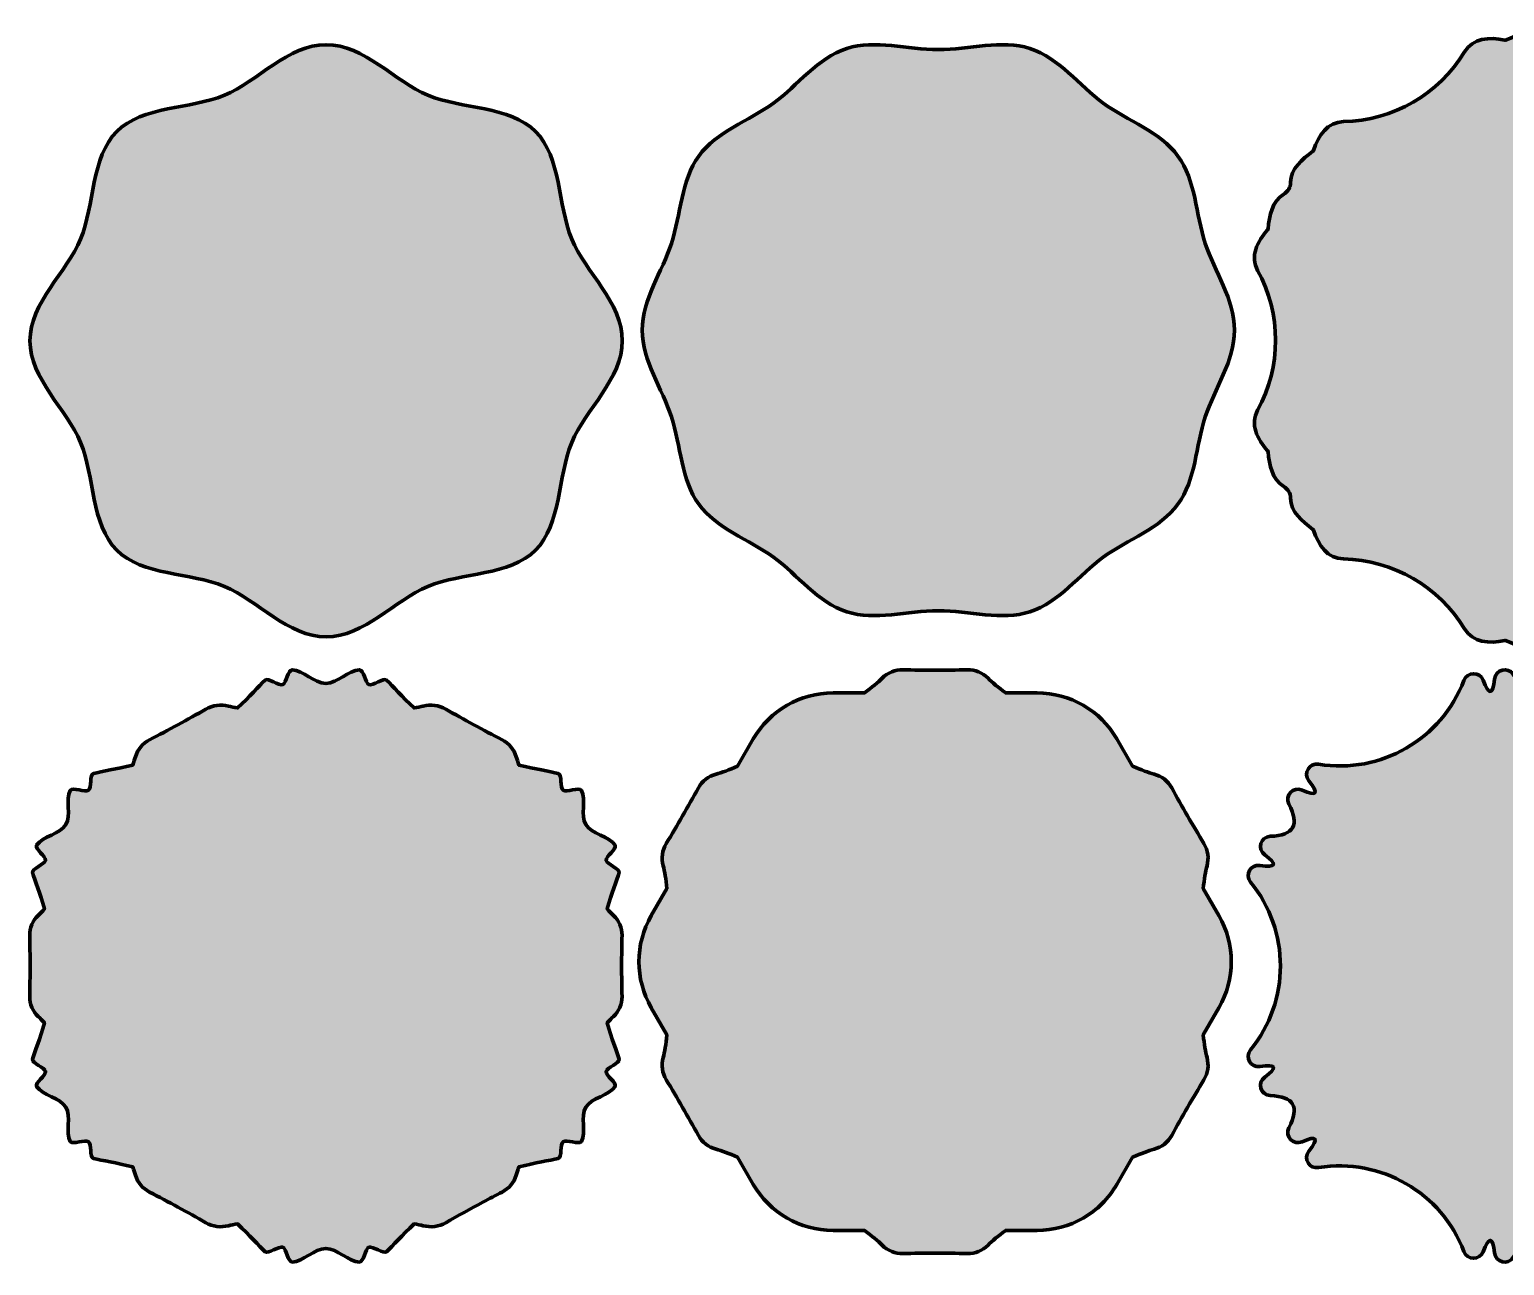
# Model space of a CAD drawing. Header units: inches. Extents: x 0 to 24.5, y 0.1 to 24.5.
# Drawn here: x -0.02 to 9.85, y 12.08 to 20.35 of the extents above; entities that cross this region are included whole.
import ezdxf

# ---------------------------------------------------------------- set-up
doc = ezdxf.new("R2010")
doc.units = ezdxf.units.IN
doc.header["$MEASUREMENT"] = 0
doc.layers.add('Layer 1', color=7, linetype='Continuous')

msp = doc.modelspace()

# ---------------------------------------------------------------- hatches: boundary and pattern name
at = {"layer": 'Layer 1', "true_color": 0xe6e7e8}
h = msp.add_hatch(color=254, dxfattribs=at)
h.dxf.hatch_style = 2
edge = h.paths.add_edge_path()
edge.add_spline(control_points=[(11.1058, 16.6961), (10.9535, 16.6151), (10.8231, 16.4938), (10.7312, 16.3419), (10.676, 16.2507), (10.5677, 16.2424), (10.4634, 16.2643), (10.4612, 16.2648), (10.4592, 16.2646), (10.4572, 16.2638), (10.3719, 16.2289), (10.283, 16.1933), (10.2025, 16.238), (10.1718, 16.255), (10.1413, 16.255), (10.1105, 16.238), (10.03, 16.1933), (9.941, 16.2289), (9.8558, 16.2638), (9.8538, 16.2646), (9.8518, 16.2648), (9.8496, 16.2643), (9.7453, 16.2424), (9.6371, 16.2507), (9.5819, 16.3419), (9.41, 16.6259), (9.1034, 16.8029), (8.7716, 16.8098), (8.665, 16.812), (8.6036, 16.9017), (8.5704, 17.003), (8.5696, 17.0052), (8.5684, 17.0069), (8.5666, 17.0082), (8.4926, 17.0628), (8.4188, 17.1239), (8.4172, 17.2158), (8.4166, 17.2508), (8.4014, 17.2771), (8.3714, 17.2951), (8.2925, 17.3425), (8.2766, 17.4369), (8.2663, 17.5283), (8.2661, 17.5305), (8.2652, 17.5325), (8.2637, 17.5342), (8.1924, 17.6136), (8.1456, 17.7116), (8.197, 17.8051), (8.3569, 18.0958), (8.3569, 18.4499), (8.197, 18.7407), (8.1455, 18.8342), (8.1924, 18.9322), (8.2637, 19.0116), (8.2652, 19.0133), (8.2661, 19.0153), (8.2663, 19.0175), (8.2766, 19.1089), (8.2925, 19.2033), (8.3714, 19.2507), (8.4014, 19.2686), (8.4166, 19.295), (8.4172, 19.33), (8.4188, 19.4219), (8.4926, 19.4829), (8.5666, 19.5375), (8.5684, 19.5389), (8.5696, 19.5406), (8.5704, 19.5428), (8.6036, 19.6441), (8.665, 19.7337), (8.7716, 19.736), (9.1034, 19.7429), (9.41, 19.9199), (9.5819, 20.2038), (9.6371, 20.2951), (9.7453, 20.3034), (9.8496, 20.2815), (9.8518, 20.281), (9.8538, 20.2812), (9.8558, 20.282), (9.941, 20.3168), (10.03, 20.3525), (10.1105, 20.3078), (10.1413, 20.2908), (10.1718, 20.2908), (10.2025, 20.3078), (10.283, 20.3525), (10.3719, 20.3168), (10.4572, 20.282), (10.4592, 20.2812), (10.4612, 20.281), (10.4634, 20.2815), (10.5677, 20.3034), (10.6759, 20.2951), (10.7312, 20.2038), (10.903, 19.9199), (11.2096, 19.7429), (11.5414, 19.736), (11.648, 19.7337), (11.7095, 19.6441), (11.7427, 19.5428), (11.7434, 19.5406), (11.7446, 19.5389), (11.7465, 19.5375), (11.8205, 19.4829), (11.8943, 19.4219), (11.8958, 19.33), (11.8964, 19.2949), (11.9115, 19.2686), (11.9417, 19.2507), (12.0205, 19.2033), (12.0364, 19.1089), (12.0467, 19.0175), (12.0469, 19.0153), (12.0478, 19.0133), (12.0494, 19.0116), (12.1205, 18.9322), (12.1674, 18.8342), (12.116, 18.7407), (11.9561, 18.4499), (11.9561, 18.0958), (12.116, 17.8051), (12.1674, 17.7116), (12.1205, 17.6136), (12.0494, 17.5342), (12.0478, 17.5325), (12.0469, 17.5305), (12.0467, 17.5283), (12.0364, 17.4369), (12.0205, 17.3425), (11.9417, 17.2951), (11.9116, 17.2771), (11.8964, 17.2508), (11.8958, 17.2158), (11.8943, 17.1239), (11.8205, 17.0628), (11.7465, 17.0082), (11.7446, 17.0069), (11.7434, 17.0052), (11.7427, 17.003), (11.7095, 16.9017), (11.648, 16.812), (11.5414, 16.8098), (11.3871, 16.8066), (11.2382, 16.7666), (11.1058, 16.6961)], knot_values=[0, 0, 0, 0, 0.013889, 0.013889, 0.013889, 0.027778, 0.027778, 0.027778, 0.041667, 0.041667, 0.041667, 0.055556, 0.055556, 0.055556, 0.069444, 0.069444, 0.069444, 0.083333, 0.083333, 0.083333, 0.097222, 0.097222, 0.097222, 0.111111, 0.111111, 0.111111, 0.125, 0.125, 0.125, 0.138889, 0.138889, 0.138889, 0.152778, 0.152778, 0.152778, 0.166667, 0.166667, 0.166667, 0.180556, 0.180556, 0.180556, 0.194444, 0.194444, 0.194444, 0.208333, 0.208333, 0.208333, 0.222222, 0.222222, 0.222222, 0.236111, 0.236111, 0.236111, 0.25, 0.25, 0.25, 0.263889, 0.263889, 0.263889, 0.277778, 0.277778, 0.277778, 0.291667, 0.291667, 0.291667, 0.305556, 0.305556, 0.305556, 0.319444, 0.319444, 0.319444, 0.333333, 0.333333, 0.333333, 0.347222, 0.347222, 0.347222, 0.361111, 0.361111, 0.361111, 0.375, 0.375, 0.375, 0.388889, 0.388889, 0.388889, 0.402778, 0.402778, 0.402778, 0.416667, 0.416667, 0.416667, 0.430556, 0.430556, 0.430556, 0.444444, 0.444444, 0.444444, 0.458333, 0.458333, 0.458333, 0.472222, 0.472222, 0.472222, 0.486111, 0.486111, 0.486111, 0.5, 0.5, 0.5, 0.513889, 0.513889, 0.513889, 0.527778, 0.527778, 0.527778, 0.541667, 0.541667, 0.541667, 0.555556, 0.555556, 0.555556, 0.569444, 0.569444, 0.569444, 0.583333, 0.583333, 0.583333, 0.597222, 0.597222, 0.597222, 0.611111, 0.611111, 0.611111, 0.625, 0.625, 0.625, 0.638889, 0.638889, 0.638889, 0.652778, 0.652778, 0.652778, 0.666667, 0.666667, 0.666667, 0.680556, 0.680556, 0.680556, 0.680556], degree=3, periodic=0)
edge.add_line((11.1058, 16.6961), (11.1058, 16.6961))
h = msp.add_hatch(color=254, dxfattribs=at)
h.dxf.hatch_style = 2
edge = h.paths.add_edge_path()
edge.add_spline(control_points=[(1.9657, 16.2885), (1.7108, 16.2885), (1.5068, 16.5347), (1.2851, 16.6266), (1.0554, 16.7219), (0.7379, 16.6957), (0.5648, 16.8688), (0.3916, 17.0419), (0.4178, 17.3595), (0.3226, 17.5892), (0.2306, 17.8108), (-0.0155, 18.0149), (-0.0155, 18.2697), (-0.0155, 18.5246), (0.2306, 18.7287), (0.3226, 18.9503), (0.4178, 19.18), (0.3917, 19.4975), (0.5648, 19.6707), (0.7379, 19.8438), (1.0554, 19.8176), (1.2851, 19.9129), (1.5068, 20.0047), (1.7108, 20.2509), (1.9657, 20.2509), (2.2206, 20.2509), (2.4247, 20.0048), (2.6462, 19.9129), (2.876, 19.8176), (3.1935, 19.8438), (3.3666, 19.6706), (3.5398, 19.4975), (3.5136, 19.18), (3.6089, 18.9503), (3.7007, 18.7287), (3.9469, 18.5246), (3.9469, 18.2697), (3.9469, 18.0149), (3.7007, 17.8108), (3.6089, 17.5892), (3.5135, 17.3594), (3.5398, 17.0419), (3.3666, 16.8688), (3.1935, 16.6957), (2.876, 16.7219), (2.6462, 16.6266), (2.4247, 16.5347), (2.2206, 16.2885), (1.9657, 16.2885)], knot_values=[0, 0, 0, 0, 0.013889, 0.013889, 0.013889, 0.027778, 0.027778, 0.027778, 0.041667, 0.041667, 0.041667, 0.055556, 0.055556, 0.055556, 0.069444, 0.069444, 0.069444, 0.083333, 0.083333, 0.083333, 0.097222, 0.097222, 0.097222, 0.111111, 0.111111, 0.111111, 0.125, 0.125, 0.125, 0.138889, 0.138889, 0.138889, 0.152778, 0.152778, 0.152778, 0.166667, 0.166667, 0.166667, 0.180556, 0.180556, 0.180556, 0.194444, 0.194444, 0.194444, 0.208333, 0.208333, 0.208333, 0.222222, 0.222222, 0.222222, 0.222222], degree=3, periodic=0)
edge.add_line((1.9657, 16.2885), (1.9657, 16.2885))
h = msp.add_hatch(color=254, dxfattribs=at)
h.dxf.hatch_style = 2
edge = h.paths.add_edge_path()
edge.add_spline(control_points=[(6.6735, 16.4563), (6.4857, 16.3953), (6.2692, 16.464), (6.0611, 16.464), (5.853, 16.464), (5.6365, 16.3953), (5.4487, 16.4563), (5.2541, 16.5194), (5.1198, 16.7045), (4.9578, 16.8223), (4.7942, 16.9414), (4.5772, 17.0127), (4.4581, 17.1764), (4.3403, 17.3383), (4.3387, 17.5661), (4.2755, 17.7608), (4.2146, 17.9485), (4.0799, 18.1328), (4.0799, 18.341), (4.0799, 18.5491), (4.2146, 18.7334), (4.2755, 18.9212), (4.3387, 19.1158), (4.3403, 19.3436), (4.4582, 19.5056), (4.5772, 19.6692), (4.7942, 19.7405), (4.9578, 19.8596), (5.1198, 19.9775), (5.2541, 20.1625), (5.4487, 20.2257), (5.6365, 20.2867), (5.853, 20.2179), (6.0611, 20.2179), (6.2692, 20.2179), (6.4857, 20.2867), (6.6735, 20.2257), (6.8681, 20.1625), (7.0024, 19.9775), (7.1644, 19.8596), (7.328, 19.7405), (7.545, 19.6692), (7.6641, 19.5056), (7.7819, 19.3436), (7.7835, 19.1158), (7.8467, 18.9212), (7.9077, 18.7334), (8.0423, 18.5491), (8.0423, 18.341), (8.0423, 18.1328), (7.9077, 17.9485), (7.8467, 17.7608), (7.7835, 17.5661), (7.7819, 17.3383), (7.664, 17.1764), (7.545, 17.0127), (7.328, 16.9413), (7.1644, 16.8223), (7.0024, 16.7045), (6.8681, 16.5194), (6.6735, 16.4563)], knot_values=[0, 0, 0, 0, 0.013889, 0.013889, 0.013889, 0.027778, 0.027778, 0.027778, 0.041667, 0.041667, 0.041667, 0.055556, 0.055556, 0.055556, 0.069444, 0.069444, 0.069444, 0.083333, 0.083333, 0.083333, 0.097222, 0.097222, 0.097222, 0.111111, 0.111111, 0.111111, 0.125, 0.125, 0.125, 0.138889, 0.138889, 0.138889, 0.152778, 0.152778, 0.152778, 0.166667, 0.166667, 0.166667, 0.180556, 0.180556, 0.180556, 0.194444, 0.194444, 0.194444, 0.208333, 0.208333, 0.208333, 0.222222, 0.222222, 0.222222, 0.236111, 0.236111, 0.236111, 0.25, 0.25, 0.25, 0.263889, 0.263889, 0.263889, 0.277778, 0.277778, 0.277778, 0.277778], degree=3, periodic=0)
edge.add_line((6.6735, 16.4563), (6.6735, 16.4563))
h = msp.add_hatch(color=254, dxfattribs=at)
h.dxf.hatch_style = 2
edge = h.paths.add_edge_path()
edge.add_spline(control_points=[(10.8732, 12.6302), (10.7009, 12.5307), (10.5619, 12.3736), (10.4869, 12.1765), (10.4644, 12.1175), (10.3823, 12.1165), (10.3589, 12.1752), (10.3182, 12.2778), (10.2935, 12.2755), (10.2821, 12.1676), (10.2752, 12.103), (10.1912, 12.0828), (10.1564, 12.1376), (10.0711, 12.2712), (9.9926, 12.2712), (9.9074, 12.1376), (9.8725, 12.0828), (9.7885, 12.103), (9.7817, 12.1676), (9.7703, 12.2755), (9.7456, 12.2778), (9.7048, 12.1752), (9.6815, 12.1165), (9.5993, 12.1175), (9.5768, 12.1765), (9.427, 12.5706), (9.0209, 12.8051), (8.6047, 12.7377), (8.5423, 12.7277), (8.5004, 12.7983), (8.5395, 12.8479), (8.608, 12.9345), (8.5937, 12.9549), (8.4945, 12.9109), (8.4352, 12.8846), (8.3758, 12.9472), (8.4057, 13.0048), (8.4788, 13.1453), (8.4397, 13.213), (8.2816, 13.22), (8.2166, 13.2228), (8.1921, 13.3055), (8.2445, 13.3438), (8.3323, 13.4078), (8.3218, 13.4303), (8.2126, 13.4143), (8.15, 13.4052), (8.1098, 13.4768), (8.1498, 13.5258), (8.4161, 13.8527), (8.4161, 14.3216), (8.1498, 14.6484), (8.1098, 14.6974), (8.15, 14.7691), (8.2126, 14.7599), (8.3218, 14.7439), (8.3323, 14.7665), (8.2445, 14.8304), (8.1921, 14.8687), (8.2166, 14.9514), (8.2816, 14.9543), (8.4397, 14.9612), (8.4788, 15.029), (8.4057, 15.1695), (8.3758, 15.227), (8.4352, 15.2897), (8.4945, 15.2634), (8.5937, 15.2194), (8.608, 15.2397), (8.5395, 15.3264), (8.5004, 15.3759), (8.5423, 15.4466), (8.6047, 15.4365), (9.0209, 15.3692), (9.427, 15.6037), (9.5768, 15.9977), (9.5993, 16.0568), (9.6815, 16.0578), (9.7048, 15.9991), (9.7456, 15.8965), (9.7703, 15.8987), (9.7817, 16.0067), (9.7885, 16.0713), (9.8725, 16.0914), (9.9074, 16.0367), (9.9926, 15.9031), (10.0711, 15.9031), (10.1564, 16.0367), (10.1912, 16.0914), (10.2752, 16.0713), (10.2821, 16.0067), (10.2935, 15.8987), (10.3183, 15.8965), (10.3589, 15.9991), (10.3823, 16.0578), (10.4644, 16.0568), (10.4869, 15.9977), (10.6368, 15.6037), (11.0429, 15.3692), (11.4591, 15.4365), (11.5214, 15.4466), (11.5634, 15.3759), (11.5242, 15.3264), (11.4558, 15.2397), (11.47, 15.2194), (11.5692, 15.2634), (11.6287, 15.2897), (11.688, 15.227), (11.658, 15.1695), (11.5849, 15.029), (11.6241, 14.9612), (11.7823, 14.9543), (11.8471, 14.9514), (11.8717, 14.8687), (11.8192, 14.8304), (11.7315, 14.7665), (11.742, 14.7439), (11.8513, 14.7599), (11.9138, 14.7691), (11.9539, 14.6974), (11.9141, 14.6484), (11.6476, 14.3216), (11.6476, 13.8527), (11.9141, 13.5258), (11.9539, 13.4768), (11.9138, 13.4052), (11.8513, 13.4143), (11.742, 13.4303), (11.7315, 13.4078), (11.8192, 13.3438), (11.8717, 13.3055), (11.8471, 13.2228), (11.7823, 13.22), (11.6242, 13.213), (11.5849, 13.1453), (11.658, 13.0048), (11.688, 12.9472), (11.6287, 12.8846), (11.5692, 12.9109), (11.47, 12.9549), (11.4558, 12.9345), (11.5242, 12.8479), (11.5634, 12.7983), (11.5214, 12.7277), (11.4591, 12.7377), (11.251, 12.7714), (11.0454, 12.7296), (10.8732, 12.6302)], knot_values=[0, 0, 0, 0, 0.013889, 0.013889, 0.013889, 0.027778, 0.027778, 0.027778, 0.041667, 0.041667, 0.041667, 0.055556, 0.055556, 0.055556, 0.069444, 0.069444, 0.069444, 0.083333, 0.083333, 0.083333, 0.097222, 0.097222, 0.097222, 0.111111, 0.111111, 0.111111, 0.125, 0.125, 0.125, 0.138889, 0.138889, 0.138889, 0.152778, 0.152778, 0.152778, 0.166667, 0.166667, 0.166667, 0.180556, 0.180556, 0.180556, 0.194444, 0.194444, 0.194444, 0.208333, 0.208333, 0.208333, 0.222222, 0.222222, 0.222222, 0.236111, 0.236111, 0.236111, 0.25, 0.25, 0.25, 0.263889, 0.263889, 0.263889, 0.277778, 0.277778, 0.277778, 0.291667, 0.291667, 0.291667, 0.305556, 0.305556, 0.305556, 0.319444, 0.319444, 0.319444, 0.333333, 0.333333, 0.333333, 0.347222, 0.347222, 0.347222, 0.361111, 0.361111, 0.361111, 0.375, 0.375, 0.375, 0.388889, 0.388889, 0.388889, 0.402778, 0.402778, 0.402778, 0.416667, 0.416667, 0.416667, 0.430556, 0.430556, 0.430556, 0.444444, 0.444444, 0.444444, 0.458333, 0.458333, 0.458333, 0.472222, 0.472222, 0.472222, 0.486111, 0.486111, 0.486111, 0.5, 0.5, 0.5, 0.513889, 0.513889, 0.513889, 0.527778, 0.527778, 0.527778, 0.541667, 0.541667, 0.541667, 0.555556, 0.555556, 0.555556, 0.569444, 0.569444, 0.569444, 0.583333, 0.583333, 0.583333, 0.597222, 0.597222, 0.597222, 0.611111, 0.611111, 0.611111, 0.625, 0.625, 0.625, 0.638889, 0.638889, 0.638889, 0.652778, 0.652778, 0.652778, 0.666667, 0.666667, 0.666667, 0.680556, 0.680556, 0.680556, 0.680556], degree=3, periodic=0)
edge.add_line((10.8732, 12.6302), (10.8732, 12.6302))
h = msp.add_hatch(color=254, dxfattribs=at)
h.dxf.hatch_style = 2
edge = h.paths.add_edge_path()
edge.add_spline(control_points=[(3.0148, 12.5067), (3.0577, 12.5296), (3.1005, 12.5522), (3.1429, 12.574), (3.1895, 12.5979), (3.223, 12.6388), (3.2365, 12.6872), (3.2411, 12.7035), (3.2476, 12.7224), (3.2557, 12.743), (3.3649, 12.7695), (3.4601, 12.7852), (3.5188, 12.7997), (3.5454, 12.8063), (3.5293, 12.8954), (3.5506, 12.911), (3.5718, 12.9266), (3.6596, 12.8901), (3.6729, 12.9129), (3.7085, 12.9741), (3.664, 13.0799), (3.702, 13.1419), (3.7401, 13.2039), (3.8595, 13.2205), (3.8981, 13.2802), (3.9124, 13.3024), (3.835, 13.3557), (3.8386, 13.3809), (3.8423, 13.406), (3.9323, 13.4374), (3.925, 13.4624), (3.909, 13.5175), (3.8759, 13.6031), (3.8457, 13.7054), (3.8606, 13.7222), (3.8747, 13.737), (3.8874, 13.7488), (3.9251, 13.784), (3.946, 13.8317), (3.9448, 13.8816), (3.9415, 14.0163), (3.9415, 14.158), (3.9448, 14.2927), (3.946, 14.3426), (3.9251, 14.3902), (3.8874, 14.4254), (3.8747, 14.4372), (3.8606, 14.452), (3.8457, 14.4689), (3.8759, 14.5713), (3.909, 14.6567), (3.925, 14.7119), (3.9323, 14.7369), (3.8423, 14.7684), (3.8386, 14.7934), (3.835, 14.8185), (3.9124, 14.8719), (3.8981, 14.8941), (3.8595, 14.9537), (3.7401, 14.9704), (3.702, 15.0324), (3.664, 15.0944), (3.7085, 15.2001), (3.6729, 15.2614), (3.6596, 15.2842), (3.5718, 15.2477), (3.5506, 15.2633), (3.5293, 15.2788), (3.5454, 15.3679), (3.5188, 15.3746), (3.4601, 15.389), (3.3649, 15.4048), (3.2557, 15.4312), (3.2477, 15.4519), (3.2411, 15.4708), (3.2365, 15.4871), (3.223, 15.5354), (3.1895, 15.5763), (3.1429, 15.6003), (3.0176, 15.6648), (2.8874, 15.7357), (2.7654, 15.8056), (2.72, 15.8316), (2.6657, 15.8385), (2.6144, 15.8253), (2.5972, 15.8209), (2.5765, 15.8168), (2.5535, 15.813), (2.4746, 15.8888), (2.4125, 15.9586), (2.3698, 15.9992), (2.3505, 16.0176), (2.2766, 15.9599), (2.2517, 15.9696), (2.2268, 15.9791), (2.2166, 16.0689), (2.1891, 16.0684), (2.1148, 16.0667), (2.0397, 15.9776), (1.9635, 15.9776), (1.8874, 15.9776), (1.8123, 16.0667), (1.738, 16.0684), (1.7105, 16.0689), (1.7003, 15.9791), (1.6754, 15.9696), (1.6505, 15.9599), (1.5766, 16.0176), (1.5573, 15.9992), (1.5146, 15.9586), (1.4525, 15.8888), (1.3736, 15.813), (1.3506, 15.8168), (1.3299, 15.8209), (1.3127, 15.8253), (1.2614, 15.8385), (1.2071, 15.8316), (1.1617, 15.8056), (1.0397, 15.7357), (0.9095, 15.6648), (0.7842, 15.6003), (0.7376, 15.5763), (0.7041, 15.5354), (0.6906, 15.4871), (0.686, 15.4708), (0.6795, 15.4519), (0.6714, 15.4312), (0.5622, 15.4048), (0.467, 15.389), (0.4084, 15.3746), (0.3817, 15.3679), (0.3978, 15.2788), (0.3765, 15.2633), (0.3553, 15.2477), (0.2675, 15.2842), (0.2542, 15.2614), (0.2187, 15.2001), (0.2631, 15.0945), (0.2251, 15.0324), (0.1871, 14.9704), (0.0676, 14.9537), (0.0291, 14.8941), (0.0147, 14.8719), (0.0922, 14.8185), (0.0885, 14.7934), (0.0848, 14.7684), (-0.0052, 14.7369), (0.0021, 14.7119), (0.0181, 14.6567), (0.0512, 14.5713), (0.0815, 14.4689), (0.0665, 14.452), (0.0524, 14.4372), (0.0398, 14.4254), (0.0021, 14.3903), (-0.0188, 14.3427), (-0.0176, 14.2927), (-0.0143, 14.158), (-0.0143, 14.0163), (-0.0176, 13.8816), (-0.0188, 13.8317), (0.0021, 13.784), (0.0398, 13.7488), (0.0524, 13.737), (0.0665, 13.7222), (0.0815, 13.7054), (0.0512, 13.6031), (0.0181, 13.5175), (0.0021, 13.4624), (-0.0052, 13.4374), (0.0848, 13.406), (0.0885, 13.3809), (0.0922, 13.3558), (0.0147, 13.3024), (0.0291, 13.2802), (0.0676, 13.2205), (0.1871, 13.204), (0.2251, 13.1419), (0.2631, 13.0799), (0.2187, 12.9741), (0.2542, 12.9129), (0.2675, 12.8901), (0.3553, 12.9266), (0.3765, 12.911), (0.3978, 12.8954), (0.3817, 12.8063), (0.4084, 12.7997), (0.467, 12.7852), (0.5622, 12.7695), (0.6714, 12.743), (0.6795, 12.7224), (0.686, 12.7035), (0.6906, 12.6872), (0.7041, 12.6388), (0.7376, 12.5979), (0.7842, 12.574), (0.9095, 12.5094), (1.0397, 12.4386), (1.1617, 12.3687), (1.2071, 12.3427), (1.2614, 12.3357), (1.3127, 12.349), (1.3299, 12.3534), (1.3506, 12.3575), (1.3736, 12.3613), (1.4525, 12.2854), (1.5146, 12.2157), (1.5573, 12.1751), (1.5766, 12.1567), (1.6505, 12.2143), (1.6754, 12.2048), (1.7003, 12.1951), (1.7105, 12.1053), (1.738, 12.1059), (1.8123, 12.1075), (1.8874, 12.1966), (1.9635, 12.1966), (2.0397, 12.1966), (2.1148, 12.1075), (2.1891, 12.1059), (2.2166, 12.1053), (2.2268, 12.1951), (2.2517, 12.2048), (2.2766, 12.2143), (2.3505, 12.1567), (2.3698, 12.1751), (2.4125, 12.2157), (2.4746, 12.2854), (2.5535, 12.3613), (2.5765, 12.3575), (2.5972, 12.3534), (2.6144, 12.349), (2.6657, 12.3357), (2.72, 12.3427), (2.7654, 12.3687), (2.8462, 12.415), (2.9306, 12.4617), (3.0148, 12.5067)], knot_values=[0, 0, 0, 0, 0.013889, 0.013889, 0.013889, 0.027778, 0.027778, 0.027778, 0.041667, 0.041667, 0.041667, 0.055556, 0.055556, 0.055556, 0.069444, 0.069444, 0.069444, 0.083333, 0.083333, 0.083333, 0.097222, 0.097222, 0.097222, 0.111111, 0.111111, 0.111111, 0.125, 0.125, 0.125, 0.138889, 0.138889, 0.138889, 0.152778, 0.152778, 0.152778, 0.166667, 0.166667, 0.166667, 0.180556, 0.180556, 0.180556, 0.194444, 0.194444, 0.194444, 0.208333, 0.208333, 0.208333, 0.222222, 0.222222, 0.222222, 0.236111, 0.236111, 0.236111, 0.25, 0.25, 0.25, 0.263889, 0.263889, 0.263889, 0.277778, 0.277778, 0.277778, 0.291667, 0.291667, 0.291667, 0.305556, 0.305556, 0.305556, 0.319444, 0.319444, 0.319444, 0.333333, 0.333333, 0.333333, 0.347222, 0.347222, 0.347222, 0.361111, 0.361111, 0.361111, 0.375, 0.375, 0.375, 0.388889, 0.388889, 0.388889, 0.402778, 0.402778, 0.402778, 0.416667, 0.416667, 0.416667, 0.430556, 0.430556, 0.430556, 0.444444, 0.444444, 0.444444, 0.458333, 0.458333, 0.458333, 0.472222, 0.472222, 0.472222, 0.486111, 0.486111, 0.486111, 0.5, 0.5, 0.5, 0.513889, 0.513889, 0.513889, 0.527778, 0.527778, 0.527778, 0.541667, 0.541667, 0.541667, 0.555556, 0.555556, 0.555556, 0.569444, 0.569444, 0.569444, 0.583333, 0.583333, 0.583333, 0.597222, 0.597222, 0.597222, 0.611111, 0.611111, 0.611111, 0.625, 0.625, 0.625, 0.638889, 0.638889, 0.638889, 0.652778, 0.652778, 0.652778, 0.666667, 0.666667, 0.666667, 0.680556, 0.680556, 0.680556, 0.694444, 0.694444, 0.694444, 0.708333, 0.708333, 0.708333, 0.722222, 0.722222, 0.722222, 0.736111, 0.736111, 0.736111, 0.75, 0.75, 0.75, 0.763889, 0.763889, 0.763889, 0.777778, 0.777778, 0.777778, 0.791667, 0.791667, 0.791667, 0.805556, 0.805556, 0.805556, 0.819444, 0.819444, 0.819444, 0.833333, 0.833333, 0.833333, 0.847222, 0.847222, 0.847222, 0.861111, 0.861111, 0.861111, 0.875, 0.875, 0.875, 0.888889, 0.888889, 0.888889, 0.902778, 0.902778, 0.902778, 0.916667, 0.916667, 0.916667, 0.930556, 0.930556, 0.930556, 0.944444, 0.944444, 0.944444, 0.958333, 0.958333, 0.958333, 0.972222, 0.972222, 0.972222, 0.986111, 0.986111, 0.986111, 1, 1, 1, 1.013889, 1.013889, 1.013889, 1.027778, 1.027778, 1.027778, 1.041667, 1.041667, 1.041667, 1.055556, 1.055556, 1.055556, 1.069444, 1.069444, 1.069444, 1.083333, 1.083333, 1.083333, 1.097222, 1.097222, 1.097222, 1.097222], degree=3, periodic=0)
edge.add_line((3.0148, 12.5067), (3.0148, 12.5067))
h = msp.add_hatch(color=254, dxfattribs=at)
h.dxf.hatch_style = 2
edge = h.paths.add_edge_path()
edge.add_spline(control_points=[(7.0298, 12.3998), (7.1219, 12.453), (7.2002, 12.53), (7.2553, 12.6252), (7.2553, 12.6252), (7.3604, 12.8074), (7.3604, 12.8074), (7.4177, 12.8325), (7.4671, 12.8511), (7.5044, 12.8609), (7.555, 12.8743), (7.5978, 12.9073), (7.6229, 12.9533), (7.6905, 13.0768), (7.7645, 13.205), (7.8377, 13.3253), (7.865, 13.37), (7.8722, 13.4236), (7.8583, 13.4741), (7.8482, 13.5113), (7.8397, 13.5634), (7.8328, 13.6255), (7.8328, 13.6255), (7.9379, 13.8077), (7.9379, 13.8077), (8.048, 13.9983), (8.048, 14.233), (7.9379, 14.4235), (7.9379, 14.4235), (7.8328, 14.6057), (7.8328, 14.6057), (7.8397, 14.6679), (7.8482, 14.72), (7.8583, 14.7572), (7.8722, 14.8077), (7.865, 14.8612), (7.8377, 14.906), (7.7645, 15.0262), (7.6905, 15.1544), (7.6229, 15.278), (7.5978, 15.324), (7.555, 15.357), (7.5044, 15.3703), (7.4671, 15.3801), (7.4177, 15.3988), (7.3604, 15.4238), (7.3604, 15.4238), (7.2553, 15.606), (7.2553, 15.606), (7.1452, 15.7966), (6.942, 15.9139), (6.7219, 15.9139), (6.7219, 15.9139), (6.5116, 15.9139), (6.5116, 15.9139), (6.4613, 15.951), (6.4205, 15.9843), (6.3933, 16.0118), (6.3565, 16.0489), (6.3067, 16.0695), (6.2544, 16.0683), (6.1135, 16.0651), (5.9651, 16.0651), (5.8241, 16.0683), (5.7718, 16.0695), (5.722, 16.0489), (5.6852, 16.0118), (5.6581, 15.9843), (5.6172, 15.951), (5.567, 15.9139), (5.567, 15.9139), (5.3565, 15.9139), (5.3565, 15.9139), (5.1365, 15.9139), (4.9332, 15.7966), (4.8233, 15.606), (4.8233, 15.606), (4.7181, 15.4238), (4.7181, 15.4238), (4.6608, 15.3988), (4.6114, 15.3801), (4.5742, 15.3703), (4.5235, 15.357), (4.4807, 15.324), (4.4555, 15.278), (4.388, 15.1544), (4.3139, 15.0262), (4.2408, 14.906), (4.2135, 14.8612), (4.2063, 14.8077), (4.2201, 14.7572), (4.2302, 14.72), (4.2388, 14.6679), (4.2457, 14.6057), (4.2457, 14.6057), (4.1405, 14.4235), (4.1405, 14.4235), (4.0305, 14.233), (4.0305, 13.9983), (4.1405, 13.8077), (4.1405, 13.8077), (4.2457, 13.6255), (4.2457, 13.6255), (4.2388, 13.5634), (4.2302, 13.5113), (4.2201, 13.4741), (4.2063, 13.4236), (4.2135, 13.37), (4.2408, 13.3253), (4.3139, 13.205), (4.388, 13.0768), (4.4555, 12.9533), (4.4807, 12.9073), (4.5235, 12.8743), (4.5742, 12.8609), (4.6114, 12.8511), (4.6608, 12.8325), (4.7181, 12.8074), (4.7181, 12.8074), (4.8233, 12.6252), (4.8233, 12.6252), (4.9332, 12.4347), (5.1365, 12.3173), (5.3565, 12.3173), (5.3565, 12.3173), (5.567, 12.3173), (5.567, 12.3173), (5.6172, 12.2803), (5.6581, 12.2468), (5.6852, 12.2195), (5.722, 12.1824), (5.7718, 12.1618), (5.8241, 12.1629), (5.9651, 12.1662), (6.1135, 12.1662), (6.2544, 12.1629), (6.3067, 12.1618), (6.3565, 12.1824), (6.3933, 12.2195), (6.4205, 12.2469), (6.4613, 12.2803), (6.5116, 12.3173), (6.5116, 12.3173), (6.7219, 12.3173), (6.7219, 12.3173), (6.8319, 12.3173), (6.9378, 12.3467), (7.0298, 12.3998)], knot_values=[0, 0, 0, 0, 0.013889, 0.013889, 0.013889, 0.027778, 0.027778, 0.027778, 0.041667, 0.041667, 0.041667, 0.055556, 0.055556, 0.055556, 0.069444, 0.069444, 0.069444, 0.083333, 0.083333, 0.083333, 0.097222, 0.097222, 0.097222, 0.111111, 0.111111, 0.111111, 0.125, 0.125, 0.125, 0.138889, 0.138889, 0.138889, 0.152778, 0.152778, 0.152778, 0.166667, 0.166667, 0.166667, 0.180556, 0.180556, 0.180556, 0.194444, 0.194444, 0.194444, 0.208333, 0.208333, 0.208333, 0.222222, 0.222222, 0.222222, 0.236111, 0.236111, 0.236111, 0.25, 0.25, 0.25, 0.263889, 0.263889, 0.263889, 0.277778, 0.277778, 0.277778, 0.291667, 0.291667, 0.291667, 0.305556, 0.305556, 0.305556, 0.319444, 0.319444, 0.319444, 0.333333, 0.333333, 0.333333, 0.347222, 0.347222, 0.347222, 0.361111, 0.361111, 0.361111, 0.375, 0.375, 0.375, 0.388889, 0.388889, 0.388889, 0.402778, 0.402778, 0.402778, 0.416667, 0.416667, 0.416667, 0.430556, 0.430556, 0.430556, 0.444444, 0.444444, 0.444444, 0.458333, 0.458333, 0.458333, 0.472222, 0.472222, 0.472222, 0.486111, 0.486111, 0.486111, 0.5, 0.5, 0.5, 0.513889, 0.513889, 0.513889, 0.527778, 0.527778, 0.527778, 0.541667, 0.541667, 0.541667, 0.555556, 0.555556, 0.555556, 0.569444, 0.569444, 0.569444, 0.583333, 0.583333, 0.583333, 0.597222, 0.597222, 0.597222, 0.611111, 0.611111, 0.611111, 0.625, 0.625, 0.625, 0.638889, 0.638889, 0.638889, 0.652778, 0.652778, 0.652778, 0.666667, 0.666667, 0.666667, 0.680556, 0.680556, 0.680556, 0.680556], degree=3, periodic=0)
edge.add_line((7.0298, 12.3998), (7.0298, 12.3998))

# ---------------------------------------------------------------- linework, layer by layer
at = {"layer": 'Layer 1', "color": 254, "lineweight": 80, "true_color": 0xe6e7e8}
for points, knots in [([(11.1058, 16.6961), (10.9535, 16.6151), (10.8231, 16.4938), (10.7312, 16.3419), (10.676, 16.2507), (10.5677, 16.2424), (10.4634, 16.2643), (10.4612, 16.2648), (10.4592, 16.2646), (10.4572, 16.2638), (10.3719, 16.2289), (10.283, 16.1933), (10.2025, 16.238), (10.1718, 16.255), (10.1413, 16.255), (10.1105, 16.238), (10.03, 16.1933), (9.941, 16.2289), (9.8558, 16.2638), (9.8538, 16.2646), (9.8518, 16.2648), (9.8496, 16.2643), (9.7453, 16.2424), (9.6371, 16.2507), (9.5819, 16.3419), (9.41, 16.6259), (9.1034, 16.8029), (8.7716, 16.8098), (8.665, 16.812), (8.6036, 16.9017), (8.5704, 17.003), (8.5696, 17.0052), (8.5684, 17.0069), (8.5666, 17.0082), (8.4926, 17.0628), (8.4188, 17.1239), (8.4172, 17.2158), (8.4166, 17.2508), (8.4014, 17.2771), (8.3714, 17.2951), (8.2925, 17.3425), (8.2766, 17.4369), (8.2663, 17.5283), (8.2661, 17.5305), (8.2652, 17.5325), (8.2637, 17.5342), (8.1924, 17.6136), (8.1456, 17.7116), (8.197, 17.8051), (8.3569, 18.0958), (8.3569, 18.4499), (8.197, 18.7407), (8.1455, 18.8342), (8.1924, 18.9322), (8.2637, 19.0116), (8.2652, 19.0133), (8.2661, 19.0153), (8.2663, 19.0175), (8.2766, 19.1089), (8.2925, 19.2033), (8.3714, 19.2507), (8.4014, 19.2686), (8.4166, 19.295), (8.4172, 19.33), (8.4188, 19.4219), (8.4926, 19.4829), (8.5666, 19.5375), (8.5684, 19.5389), (8.5696, 19.5406), (8.5704, 19.5428), (8.6036, 19.6441), (8.665, 19.7337), (8.7716, 19.736), (9.1034, 19.7429), (9.41, 19.9199), (9.5819, 20.2038), (9.6371, 20.2951), (9.7453, 20.3034), (9.8496, 20.2815), (9.8518, 20.281), (9.8538, 20.2812), (9.8558, 20.282), (9.941, 20.3168), (10.03, 20.3525), (10.1105, 20.3078), (10.1413, 20.2908), (10.1718, 20.2908), (10.2025, 20.3078), (10.283, 20.3525), (10.3719, 20.3168), (10.4572, 20.282), (10.4592, 20.2812), (10.4612, 20.281), (10.4634, 20.2815), (10.5677, 20.3034), (10.6759, 20.2951), (10.7312, 20.2038), (10.903, 19.9199), (11.2096, 19.7429), (11.5414, 19.736), (11.648, 19.7337), (11.7095, 19.6441), (11.7427, 19.5428), (11.7434, 19.5406), (11.7446, 19.5389), (11.7465, 19.5375), (11.8205, 19.4829), (11.8943, 19.4219), (11.8958, 19.33), (11.8964, 19.2949), (11.9115, 19.2686), (11.9417, 19.2507), (12.0205, 19.2033), (12.0364, 19.1089), (12.0467, 19.0175), (12.0469, 19.0153), (12.0478, 19.0133), (12.0494, 19.0116), (12.1205, 18.9322), (12.1674, 18.8342), (12.116, 18.7407), (11.9561, 18.4499), (11.9561, 18.0958), (12.116, 17.8051), (12.1674, 17.7116), (12.1205, 17.6136), (12.0494, 17.5342), (12.0478, 17.5325), (12.0469, 17.5305), (12.0467, 17.5283), (12.0364, 17.4369), (12.0205, 17.3425), (11.9417, 17.2951), (11.9116, 17.2771), (11.8964, 17.2508), (11.8958, 17.2158), (11.8943, 17.1239), (11.8205, 17.0628), (11.7465, 17.0082), (11.7446, 17.0069), (11.7434, 17.0052), (11.7427, 17.003), (11.7095, 16.9017), (11.648, 16.812), (11.5414, 16.8098), (11.3871, 16.8066), (11.2382, 16.7666), (11.1058, 16.6961)], [0, 0, 0, 0, 1, 1, 1, 2, 2, 2, 3, 3, 3, 4, 4, 4, 5, 5, 5, 6, 6, 6, 7, 7, 7, 8, 8, 8, 9, 9, 9, 10, 10, 10, 11, 11, 11, 12, 12, 12, 13, 13, 13, 14, 14, 14, 15, 15, 15, 16, 16, 16, 17, 17, 17, 18, 18, 18, 19, 19, 19, 20, 20, 20, 21, 21, 21, 22, 22, 22, 23, 23, 23, 24, 24, 24, 25, 25, 25, 26, 26, 26, 27, 27, 27, 28, 28, 28, 29, 29, 29, 30, 30, 30, 31, 31, 31, 32, 32, 32, 33, 33, 33, 34, 34, 34, 35, 35, 35, 36, 36, 36, 37, 37, 37, 38, 38, 38, 39, 39, 39, 40, 40, 40, 41, 41, 41, 42, 42, 42, 43, 43, 43, 44, 44, 44, 45, 45, 45, 46, 46, 46, 47, 47, 47, 48, 48, 48, 49, 49, 49, 49]), ([(1.9657, 16.2885), (1.7108, 16.2885), (1.5068, 16.5347), (1.2851, 16.6266), (1.0554, 16.7219), (0.7379, 16.6957), (0.5648, 16.8688), (0.3916, 17.0419), (0.4178, 17.3595), (0.3226, 17.5892), (0.2306, 17.8108), (-0.0155, 18.0149), (-0.0155, 18.2697), (-0.0155, 18.5246), (0.2306, 18.7287), (0.3226, 18.9503), (0.4178, 19.18), (0.3917, 19.4975), (0.5648, 19.6707), (0.7379, 19.8438), (1.0554, 19.8176), (1.2851, 19.9129), (1.5068, 20.0047), (1.7108, 20.2509), (1.9657, 20.2509), (2.2206, 20.2509), (2.4247, 20.0048), (2.6462, 19.9129), (2.876, 19.8176), (3.1935, 19.8438), (3.3666, 19.6706), (3.5398, 19.4975), (3.5136, 19.18), (3.6089, 18.9503), (3.7007, 18.7287), (3.9469, 18.5246), (3.9469, 18.2697), (3.9469, 18.0149), (3.7007, 17.8108), (3.6089, 17.5892), (3.5135, 17.3594), (3.5398, 17.0419), (3.3666, 16.8688), (3.1935, 16.6957), (2.876, 16.7219), (2.6462, 16.6266), (2.4247, 16.5347), (2.2206, 16.2885), (1.9657, 16.2885)], [0, 0, 0, 0, 1, 1, 1, 2, 2, 2, 3, 3, 3, 4, 4, 4, 5, 5, 5, 6, 6, 6, 7, 7, 7, 8, 8, 8, 9, 9, 9, 10, 10, 10, 11, 11, 11, 12, 12, 12, 13, 13, 13, 14, 14, 14, 15, 15, 15, 16, 16, 16, 16]), ([(6.6735, 16.4563), (6.4857, 16.3953), (6.2692, 16.464), (6.0611, 16.464), (5.853, 16.464), (5.6365, 16.3953), (5.4487, 16.4563), (5.2541, 16.5194), (5.1198, 16.7045), (4.9578, 16.8223), (4.7942, 16.9414), (4.5772, 17.0127), (4.4581, 17.1764), (4.3403, 17.3383), (4.3387, 17.5661), (4.2755, 17.7608), (4.2146, 17.9485), (4.0799, 18.1328), (4.0799, 18.341), (4.0799, 18.5491), (4.2146, 18.7334), (4.2755, 18.9212), (4.3387, 19.1158), (4.3403, 19.3436), (4.4582, 19.5056), (4.5772, 19.6692), (4.7942, 19.7405), (4.9578, 19.8596), (5.1198, 19.9775), (5.2541, 20.1625), (5.4487, 20.2257), (5.6365, 20.2867), (5.853, 20.2179), (6.0611, 20.2179), (6.2692, 20.2179), (6.4857, 20.2867), (6.6735, 20.2257), (6.8681, 20.1625), (7.0024, 19.9775), (7.1644, 19.8596), (7.328, 19.7405), (7.545, 19.6692), (7.6641, 19.5056), (7.7819, 19.3436), (7.7835, 19.1158), (7.8467, 18.9212), (7.9077, 18.7334), (8.0423, 18.5491), (8.0423, 18.341), (8.0423, 18.1328), (7.9077, 17.9485), (7.8467, 17.7608), (7.7835, 17.5661), (7.7819, 17.3383), (7.664, 17.1764), (7.545, 17.0127), (7.328, 16.9413), (7.1644, 16.8223), (7.0024, 16.7045), (6.8681, 16.5194), (6.6735, 16.4563)], [0, 0, 0, 0, 1, 1, 1, 2, 2, 2, 3, 3, 3, 4, 4, 4, 5, 5, 5, 6, 6, 6, 7, 7, 7, 8, 8, 8, 9, 9, 9, 10, 10, 10, 11, 11, 11, 12, 12, 12, 13, 13, 13, 14, 14, 14, 15, 15, 15, 16, 16, 16, 17, 17, 17, 18, 18, 18, 19, 19, 19, 20, 20, 20, 20]), ([(10.8732, 12.6302), (10.7009, 12.5307), (10.5619, 12.3736), (10.4869, 12.1765), (10.4644, 12.1175), (10.3823, 12.1165), (10.3589, 12.1752), (10.3182, 12.2778), (10.2935, 12.2755), (10.2821, 12.1676), (10.2752, 12.103), (10.1912, 12.0828), (10.1564, 12.1376), (10.0711, 12.2712), (9.9926, 12.2712), (9.9074, 12.1376), (9.8725, 12.0828), (9.7885, 12.103), (9.7817, 12.1676), (9.7703, 12.2755), (9.7456, 12.2778), (9.7048, 12.1752), (9.6815, 12.1165), (9.5993, 12.1175), (9.5768, 12.1765), (9.427, 12.5706), (9.0209, 12.8051), (8.6047, 12.7377), (8.5423, 12.7277), (8.5004, 12.7983), (8.5395, 12.8479), (8.608, 12.9345), (8.5937, 12.9549), (8.4945, 12.9109), (8.4352, 12.8846), (8.3758, 12.9472), (8.4057, 13.0048), (8.4788, 13.1453), (8.4397, 13.213), (8.2816, 13.22), (8.2166, 13.2228), (8.1921, 13.3055), (8.2445, 13.3438), (8.3323, 13.4078), (8.3218, 13.4303), (8.2126, 13.4143), (8.15, 13.4052), (8.1098, 13.4768), (8.1498, 13.5258), (8.4161, 13.8527), (8.4161, 14.3216), (8.1498, 14.6484), (8.1098, 14.6974), (8.15, 14.7691), (8.2126, 14.7599), (8.3218, 14.7439), (8.3323, 14.7665), (8.2445, 14.8304), (8.1921, 14.8687), (8.2166, 14.9514), (8.2816, 14.9543), (8.4397, 14.9612), (8.4788, 15.029), (8.4057, 15.1695), (8.3758, 15.227), (8.4352, 15.2897), (8.4945, 15.2634), (8.5937, 15.2194), (8.608, 15.2397), (8.5395, 15.3264), (8.5004, 15.3759), (8.5423, 15.4466), (8.6047, 15.4365), (9.0209, 15.3692), (9.427, 15.6037), (9.5768, 15.9977), (9.5993, 16.0568), (9.6815, 16.0578), (9.7048, 15.9991), (9.7456, 15.8965), (9.7703, 15.8987), (9.7817, 16.0067), (9.7885, 16.0713), (9.8725, 16.0914), (9.9074, 16.0367), (9.9926, 15.9031), (10.0711, 15.9031), (10.1564, 16.0367), (10.1912, 16.0914), (10.2752, 16.0713), (10.2821, 16.0067), (10.2935, 15.8987), (10.3183, 15.8965), (10.3589, 15.9991), (10.3823, 16.0578), (10.4644, 16.0568), (10.4869, 15.9977), (10.6368, 15.6037), (11.0429, 15.3692), (11.4591, 15.4365), (11.5214, 15.4466), (11.5634, 15.3759), (11.5242, 15.3264), (11.4558, 15.2397), (11.47, 15.2194), (11.5692, 15.2634), (11.6287, 15.2897), (11.688, 15.227), (11.658, 15.1695), (11.5849, 15.029), (11.6241, 14.9612), (11.7823, 14.9543), (11.8471, 14.9514), (11.8717, 14.8687), (11.8192, 14.8304), (11.7315, 14.7665), (11.742, 14.7439), (11.8513, 14.7599), (11.9138, 14.7691), (11.9539, 14.6974), (11.9141, 14.6484), (11.6476, 14.3216), (11.6476, 13.8527), (11.9141, 13.5258), (11.9539, 13.4768), (11.9138, 13.4052), (11.8513, 13.4143), (11.742, 13.4303), (11.7315, 13.4078), (11.8192, 13.3438), (11.8717, 13.3055), (11.8471, 13.2228), (11.7823, 13.22), (11.6242, 13.213), (11.5849, 13.1453), (11.658, 13.0048), (11.688, 12.9472), (11.6287, 12.8846), (11.5692, 12.9109), (11.47, 12.9549), (11.4558, 12.9345), (11.5242, 12.8479), (11.5634, 12.7983), (11.5214, 12.7277), (11.4591, 12.7377), (11.251, 12.7714), (11.0454, 12.7296), (10.8732, 12.6302)], [0, 0, 0, 0, 1, 1, 1, 2, 2, 2, 3, 3, 3, 4, 4, 4, 5, 5, 5, 6, 6, 6, 7, 7, 7, 8, 8, 8, 9, 9, 9, 10, 10, 10, 11, 11, 11, 12, 12, 12, 13, 13, 13, 14, 14, 14, 15, 15, 15, 16, 16, 16, 17, 17, 17, 18, 18, 18, 19, 19, 19, 20, 20, 20, 21, 21, 21, 22, 22, 22, 23, 23, 23, 24, 24, 24, 25, 25, 25, 26, 26, 26, 27, 27, 27, 28, 28, 28, 29, 29, 29, 30, 30, 30, 31, 31, 31, 32, 32, 32, 33, 33, 33, 34, 34, 34, 35, 35, 35, 36, 36, 36, 37, 37, 37, 38, 38, 38, 39, 39, 39, 40, 40, 40, 41, 41, 41, 42, 42, 42, 43, 43, 43, 44, 44, 44, 45, 45, 45, 46, 46, 46, 47, 47, 47, 48, 48, 48, 49, 49, 49, 49]), ([(3.0148, 12.5067), (3.0577, 12.5296), (3.1005, 12.5522), (3.1429, 12.574), (3.1895, 12.5979), (3.223, 12.6388), (3.2365, 12.6872), (3.2411, 12.7035), (3.2476, 12.7224), (3.2557, 12.743), (3.3649, 12.7695), (3.4601, 12.7852), (3.5188, 12.7997), (3.5454, 12.8063), (3.5293, 12.8954), (3.5506, 12.911), (3.5718, 12.9266), (3.6596, 12.8901), (3.6729, 12.9129), (3.7085, 12.9741), (3.664, 13.0799), (3.702, 13.1419), (3.7401, 13.2039), (3.8595, 13.2205), (3.8981, 13.2802), (3.9124, 13.3024), (3.835, 13.3557), (3.8386, 13.3809), (3.8423, 13.406), (3.9323, 13.4374), (3.925, 13.4624), (3.909, 13.5175), (3.8759, 13.6031), (3.8457, 13.7054), (3.8606, 13.7222), (3.8747, 13.737), (3.8874, 13.7488), (3.9251, 13.784), (3.946, 13.8317), (3.9448, 13.8816), (3.9415, 14.0163), (3.9415, 14.158), (3.9448, 14.2927), (3.946, 14.3426), (3.9251, 14.3902), (3.8874, 14.4254), (3.8747, 14.4372), (3.8606, 14.452), (3.8457, 14.4689), (3.8759, 14.5713), (3.909, 14.6567), (3.925, 14.7119), (3.9323, 14.7369), (3.8423, 14.7684), (3.8386, 14.7934), (3.835, 14.8185), (3.9124, 14.8719), (3.8981, 14.8941), (3.8595, 14.9537), (3.7401, 14.9704), (3.702, 15.0324), (3.664, 15.0944), (3.7085, 15.2001), (3.6729, 15.2614), (3.6596, 15.2842), (3.5718, 15.2477), (3.5506, 15.2633), (3.5293, 15.2788), (3.5454, 15.3679), (3.5188, 15.3746), (3.4601, 15.389), (3.3649, 15.4048), (3.2557, 15.4312), (3.2477, 15.4519), (3.2411, 15.4708), (3.2365, 15.4871), (3.223, 15.5354), (3.1895, 15.5763), (3.1429, 15.6003), (3.0176, 15.6648), (2.8874, 15.7357), (2.7654, 15.8056), (2.72, 15.8316), (2.6657, 15.8385), (2.6144, 15.8253), (2.5972, 15.8209), (2.5765, 15.8168), (2.5535, 15.813), (2.4746, 15.8888), (2.4125, 15.9586), (2.3698, 15.9992), (2.3505, 16.0176), (2.2766, 15.9599), (2.2517, 15.9696), (2.2268, 15.9791), (2.2166, 16.0689), (2.1891, 16.0684), (2.1148, 16.0667), (2.0397, 15.9776), (1.9635, 15.9776), (1.8874, 15.9776), (1.8123, 16.0667), (1.738, 16.0684), (1.7105, 16.0689), (1.7003, 15.9791), (1.6754, 15.9696), (1.6505, 15.9599), (1.5766, 16.0176), (1.5573, 15.9992), (1.5146, 15.9586), (1.4525, 15.8888), (1.3736, 15.813), (1.3506, 15.8168), (1.3299, 15.8209), (1.3127, 15.8253), (1.2614, 15.8385), (1.2071, 15.8316), (1.1617, 15.8056), (1.0397, 15.7357), (0.9095, 15.6648), (0.7842, 15.6003), (0.7376, 15.5763), (0.7041, 15.5354), (0.6906, 15.4871), (0.686, 15.4708), (0.6795, 15.4519), (0.6714, 15.4312), (0.5622, 15.4048), (0.467, 15.389), (0.4084, 15.3746), (0.3817, 15.3679), (0.3978, 15.2788), (0.3765, 15.2633), (0.3553, 15.2477), (0.2675, 15.2842), (0.2542, 15.2614), (0.2187, 15.2001), (0.2631, 15.0945), (0.2251, 15.0324), (0.1871, 14.9704), (0.0676, 14.9537), (0.0291, 14.8941), (0.0147, 14.8719), (0.0922, 14.8185), (0.0885, 14.7934), (0.0848, 14.7684), (-0.0052, 14.7369), (0.0021, 14.7119), (0.0181, 14.6567), (0.0512, 14.5713), (0.0815, 14.4689), (0.0665, 14.452), (0.0524, 14.4372), (0.0398, 14.4254), (0.0021, 14.3903), (-0.0188, 14.3427), (-0.0176, 14.2927), (-0.0143, 14.158), (-0.0143, 14.0163), (-0.0176, 13.8816), (-0.0188, 13.8317), (0.0021, 13.784), (0.0398, 13.7488), (0.0524, 13.737), (0.0665, 13.7222), (0.0815, 13.7054), (0.0512, 13.6031), (0.0181, 13.5175), (0.0021, 13.4624), (-0.0052, 13.4374), (0.0848, 13.406), (0.0885, 13.3809), (0.0922, 13.3558), (0.0147, 13.3024), (0.0291, 13.2802), (0.0676, 13.2205), (0.1871, 13.204), (0.2251, 13.1419), (0.2631, 13.0799), (0.2187, 12.9741), (0.2542, 12.9129), (0.2675, 12.8901), (0.3553, 12.9266), (0.3765, 12.911), (0.3978, 12.8954), (0.3817, 12.8063), (0.4084, 12.7997), (0.467, 12.7852), (0.5622, 12.7695), (0.6714, 12.743), (0.6795, 12.7224), (0.686, 12.7035), (0.6906, 12.6872), (0.7041, 12.6388), (0.7376, 12.5979), (0.7842, 12.574), (0.9095, 12.5094), (1.0397, 12.4386), (1.1617, 12.3687), (1.2071, 12.3427), (1.2614, 12.3357), (1.3127, 12.349), (1.3299, 12.3534), (1.3506, 12.3575), (1.3736, 12.3613), (1.4525, 12.2854), (1.5146, 12.2157), (1.5573, 12.1751), (1.5766, 12.1567), (1.6505, 12.2143), (1.6754, 12.2048), (1.7003, 12.1951), (1.7105, 12.1053), (1.738, 12.1059), (1.8123, 12.1075), (1.8874, 12.1966), (1.9635, 12.1966), (2.0397, 12.1966), (2.1148, 12.1075), (2.1891, 12.1059), (2.2166, 12.1053), (2.2268, 12.1951), (2.2517, 12.2048), (2.2766, 12.2143), (2.3505, 12.1567), (2.3698, 12.1751), (2.4125, 12.2157), (2.4746, 12.2854), (2.5535, 12.3613), (2.5765, 12.3575), (2.5972, 12.3534), (2.6144, 12.349), (2.6657, 12.3357), (2.72, 12.3427), (2.7654, 12.3687), (2.8462, 12.415), (2.9306, 12.4617), (3.0148, 12.5067)], [0, 0, 0, 0, 1, 1, 1, 2, 2, 2, 3, 3, 3, 4, 4, 4, 5, 5, 5, 6, 6, 6, 7, 7, 7, 8, 8, 8, 9, 9, 9, 10, 10, 10, 11, 11, 11, 12, 12, 12, 13, 13, 13, 14, 14, 14, 15, 15, 15, 16, 16, 16, 17, 17, 17, 18, 18, 18, 19, 19, 19, 20, 20, 20, 21, 21, 21, 22, 22, 22, 23, 23, 23, 24, 24, 24, 25, 25, 25, 26, 26, 26, 27, 27, 27, 28, 28, 28, 29, 29, 29, 30, 30, 30, 31, 31, 31, 32, 32, 32, 33, 33, 33, 34, 34, 34, 35, 35, 35, 36, 36, 36, 37, 37, 37, 38, 38, 38, 39, 39, 39, 40, 40, 40, 41, 41, 41, 42, 42, 42, 43, 43, 43, 44, 44, 44, 45, 45, 45, 46, 46, 46, 47, 47, 47, 48, 48, 48, 49, 49, 49, 50, 50, 50, 51, 51, 51, 52, 52, 52, 53, 53, 53, 54, 54, 54, 55, 55, 55, 56, 56, 56, 57, 57, 57, 58, 58, 58, 59, 59, 59, 60, 60, 60, 61, 61, 61, 62, 62, 62, 63, 63, 63, 64, 64, 64, 65, 65, 65, 66, 66, 66, 67, 67, 67, 68, 68, 68, 69, 69, 69, 70, 70, 70, 71, 71, 71, 72, 72, 72, 73, 73, 73, 74, 74, 74, 75, 75, 75, 76, 76, 76, 77, 77, 77, 78, 78, 78, 79, 79, 79, 79]), ([(7.0298, 12.3998), (7.1219, 12.453), (7.2002, 12.53), (7.2553, 12.6252), (7.2553, 12.6252), (7.3604, 12.8074), (7.3604, 12.8074), (7.4177, 12.8325), (7.4671, 12.8511), (7.5044, 12.8609), (7.555, 12.8743), (7.5978, 12.9073), (7.6229, 12.9533), (7.6905, 13.0768), (7.7645, 13.205), (7.8377, 13.3253), (7.865, 13.37), (7.8722, 13.4236), (7.8583, 13.4741), (7.8482, 13.5113), (7.8397, 13.5634), (7.8328, 13.6255), (7.8328, 13.6255), (7.9379, 13.8077), (7.9379, 13.8077), (8.048, 13.9983), (8.048, 14.233), (7.9379, 14.4235), (7.9379, 14.4235), (7.8328, 14.6057), (7.8328, 14.6057), (7.8397, 14.6679), (7.8482, 14.72), (7.8583, 14.7572), (7.8722, 14.8077), (7.865, 14.8612), (7.8377, 14.906), (7.7645, 15.0262), (7.6905, 15.1544), (7.6229, 15.278), (7.5978, 15.324), (7.555, 15.357), (7.5044, 15.3703), (7.4671, 15.3801), (7.4177, 15.3988), (7.3604, 15.4238), (7.3604, 15.4238), (7.2553, 15.606), (7.2553, 15.606), (7.1452, 15.7966), (6.942, 15.9139), (6.7219, 15.9139), (6.7219, 15.9139), (6.5116, 15.9139), (6.5116, 15.9139), (6.4613, 15.951), (6.4205, 15.9843), (6.3933, 16.0118), (6.3565, 16.0489), (6.3067, 16.0695), (6.2544, 16.0683), (6.1135, 16.0651), (5.9651, 16.0651), (5.8241, 16.0683), (5.7718, 16.0695), (5.722, 16.0489), (5.6852, 16.0118), (5.6581, 15.9843), (5.6172, 15.951), (5.567, 15.9139), (5.567, 15.9139), (5.3565, 15.9139), (5.3565, 15.9139), (5.1365, 15.9139), (4.9332, 15.7966), (4.8233, 15.606), (4.8233, 15.606), (4.7181, 15.4238), (4.7181, 15.4238), (4.6608, 15.3988), (4.6114, 15.3801), (4.5742, 15.3703), (4.5235, 15.357), (4.4807, 15.324), (4.4555, 15.278), (4.388, 15.1544), (4.3139, 15.0262), (4.2408, 14.906), (4.2135, 14.8612), (4.2063, 14.8077), (4.2201, 14.7572), (4.2302, 14.72), (4.2388, 14.6679), (4.2457, 14.6057), (4.2457, 14.6057), (4.1405, 14.4235), (4.1405, 14.4235), (4.0305, 14.233), (4.0305, 13.9983), (4.1405, 13.8077), (4.1405, 13.8077), (4.2457, 13.6255), (4.2457, 13.6255), (4.2388, 13.5634), (4.2302, 13.5113), (4.2201, 13.4741), (4.2063, 13.4236), (4.2135, 13.37), (4.2408, 13.3253), (4.3139, 13.205), (4.388, 13.0768), (4.4555, 12.9533), (4.4807, 12.9073), (4.5235, 12.8743), (4.5742, 12.8609), (4.6114, 12.8511), (4.6608, 12.8325), (4.7181, 12.8074), (4.7181, 12.8074), (4.8233, 12.6252), (4.8233, 12.6252), (4.9332, 12.4347), (5.1365, 12.3173), (5.3565, 12.3173), (5.3565, 12.3173), (5.567, 12.3173), (5.567, 12.3173), (5.6172, 12.2803), (5.6581, 12.2468), (5.6852, 12.2195), (5.722, 12.1824), (5.7718, 12.1618), (5.8241, 12.1629), (5.9651, 12.1662), (6.1135, 12.1662), (6.2544, 12.1629), (6.3067, 12.1618), (6.3565, 12.1824), (6.3933, 12.2195), (6.4205, 12.2469), (6.4613, 12.2803), (6.5116, 12.3173), (6.5116, 12.3173), (6.7219, 12.3173), (6.7219, 12.3173), (6.8319, 12.3173), (6.9378, 12.3467), (7.0298, 12.3998)], [0, 0, 0, 0, 1, 1, 1, 2, 2, 2, 3, 3, 3, 4, 4, 4, 5, 5, 5, 6, 6, 6, 7, 7, 7, 8, 8, 8, 9, 9, 9, 10, 10, 10, 11, 11, 11, 12, 12, 12, 13, 13, 13, 14, 14, 14, 15, 15, 15, 16, 16, 16, 17, 17, 17, 18, 18, 18, 19, 19, 19, 20, 20, 20, 21, 21, 21, 22, 22, 22, 23, 23, 23, 24, 24, 24, 25, 25, 25, 26, 26, 26, 27, 27, 27, 28, 28, 28, 29, 29, 29, 30, 30, 30, 31, 31, 31, 32, 32, 32, 33, 33, 33, 34, 34, 34, 35, 35, 35, 36, 36, 36, 37, 37, 37, 38, 38, 38, 39, 39, 39, 40, 40, 40, 41, 41, 41, 42, 42, 42, 43, 43, 43, 44, 44, 44, 45, 45, 45, 46, 46, 46, 47, 47, 47, 48, 48, 48, 49, 49, 49, 49])]:
    msp.add_open_spline(points, degree=3, knots=knots, dxfattribs=at)

doc.saveas('drawing.dxf')
